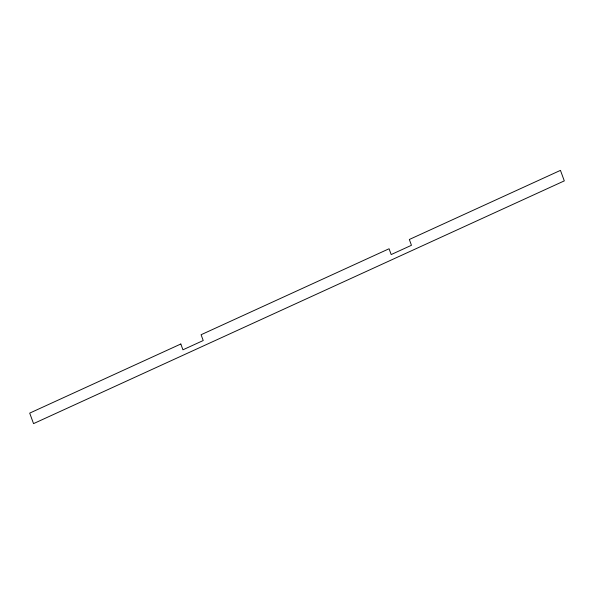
<?xml version="1.0" encoding="UTF-8"?>
<svg xmlns="http://www.w3.org/2000/svg" width="594" height="594" viewBox="0 0 594 594"><rect width="100%" height="100%" fill="white"/><g stroke="black" fill="none" stroke-linecap="round" stroke-linejoin="round"><path stroke-width="0.89" d="M180.821 344L29.7 413.12L33.546 423.626L564.3 180.88L560.454 170.374L409.34 239.486L411.456 245.292L391.186 254.559L389.063 248.76L201.091 334.734L203.215 340.533L182.937 349.807L180.821 344"/></g></svg>
